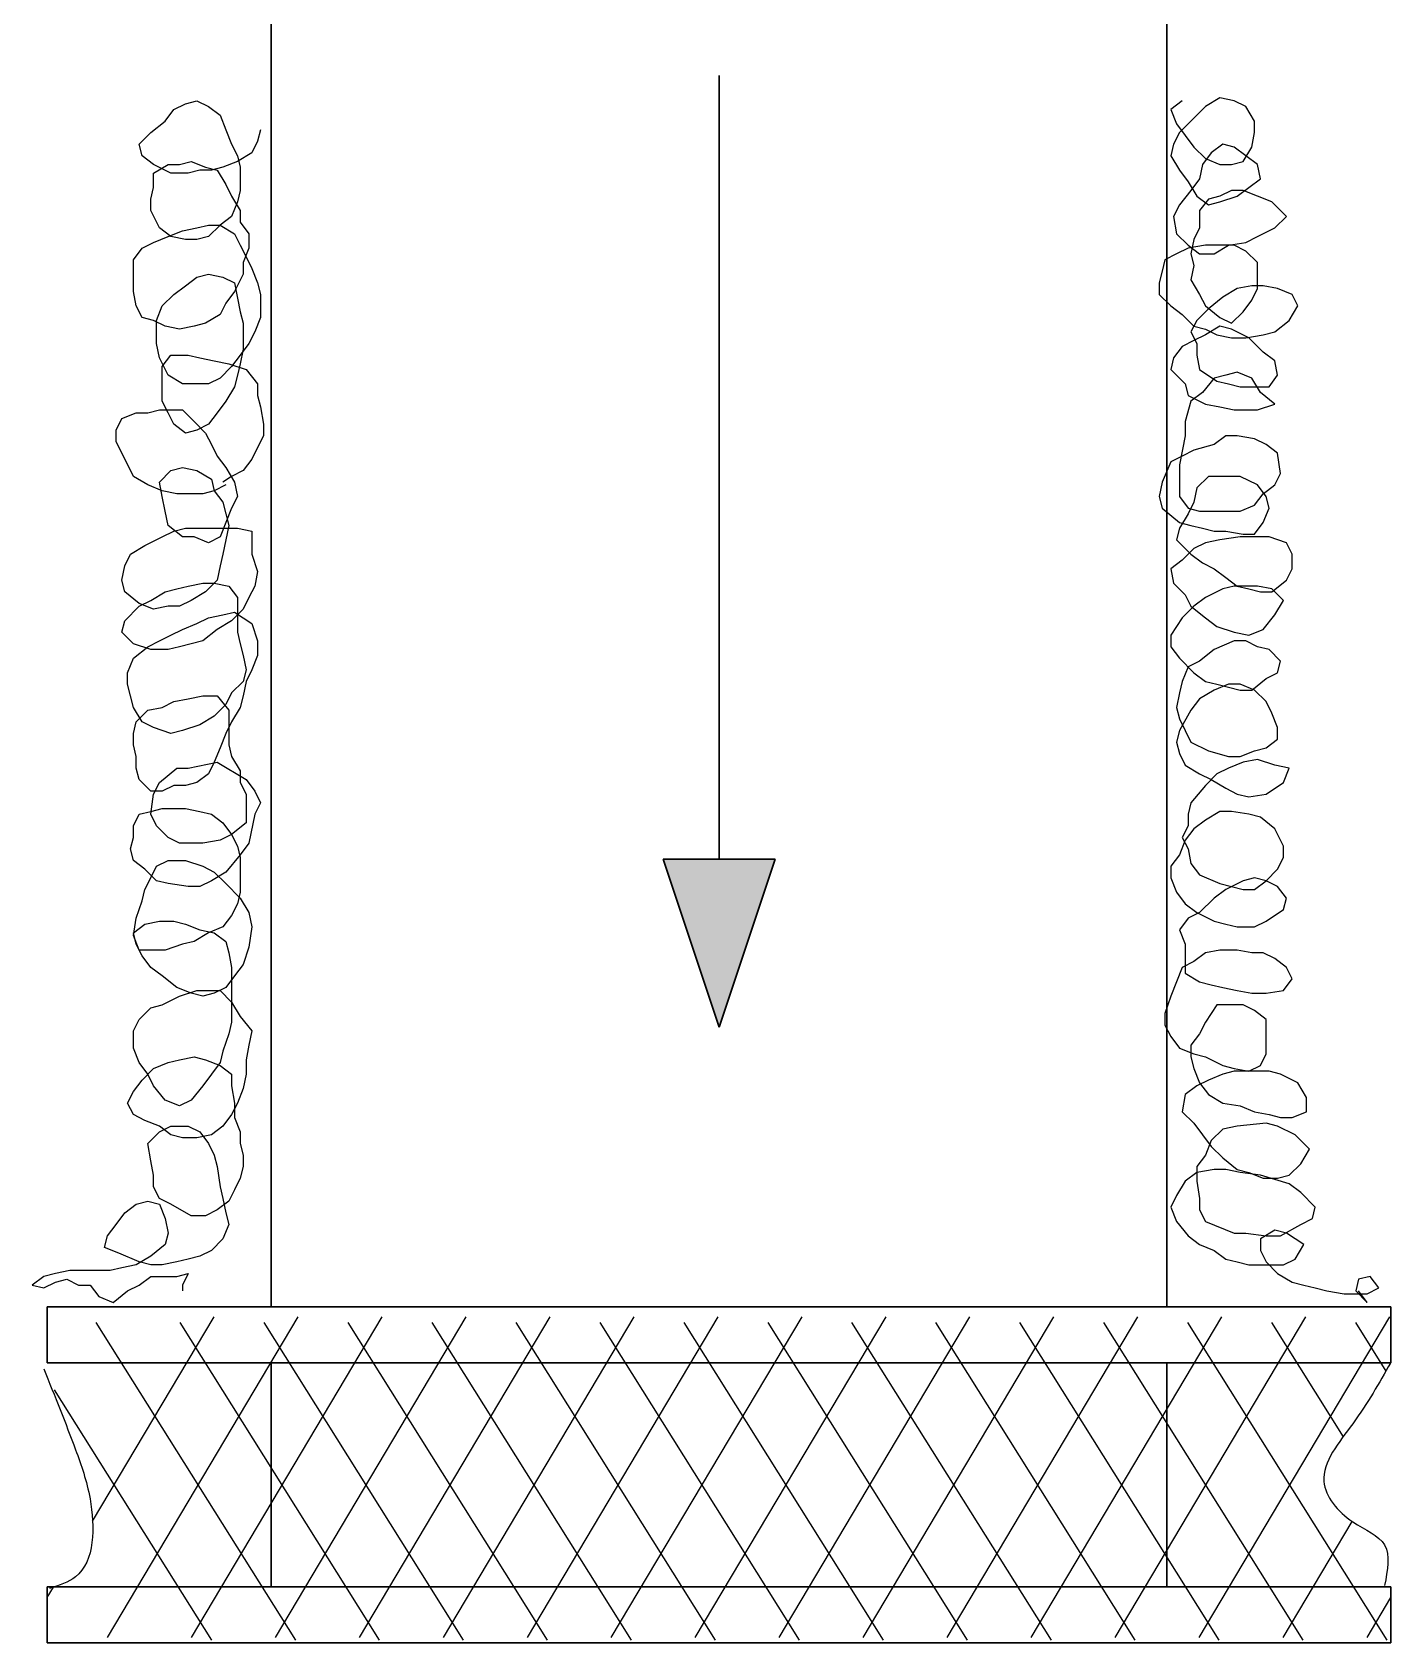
# Model space of a CAD drawing. Extents: x 159 to 725, y 98 to 296.
# Drawn here: x 657.16 to 687.5, y 124.65 to 160.62 of the extents above; entities that cross this region are included whole.
import ezdxf

# ---------------------------------------------------------------- set-up
doc = ezdxf.new("R2010")
doc.units = 0
doc.header["$LTSCALE"] = 8
doc.header["$MEASUREMENT"] = 0
doc.layers.get('0').update_dxf_attribs({"linetype": 'CONTINUOUS'})
doc.layers.add('ACOTA', color=1, linetype='CONTINUOUS')

msp = doc.modelspace()

# ---------------------------------------------------------------- hatches: boundary and pattern name
at = {"lineweight": 30}
msp.add_hatch(color=256, dxfattribs=at).paths.add_polyline_path([(673.75, 142.149), (672.5, 142.149), (671.25, 142.149), (672.5, 138.399)])

# ---------------------------------------------------------------- linework, layer by layer
for p, q in [((662.5, 132.149), (662.5, 167.149)), ((682.5, 167.149), (682.5, 132.149)), ((672.5, 159.649), (672.5, 142.149)), ((672.5, 138.399), (671.25, 142.149)), ((671.25, 142.149), (672.5, 142.149)), ((672.5, 142.149), (673.75, 142.149)), ((673.75, 142.149), (672.5, 138.399)), ((687.5, 132.149), (657.5, 132.149)), ((657.5, 132.149), (657.5, 130.899)), ((687.5, 130.899), (687.5, 132.149)), ((657.5, 130.899), (687.5, 130.899)), ((662.5, 125.899), (662.5, 130.899)), ((682.5, 130.899), (682.5, 125.899)), ((687.5, 130.899), (687.5, 130.899)), ((687.5, 125.899), (657.5, 125.899)), ((657.5, 125.899), (657.5, 124.649)), ((687.5, 124.649), (687.5, 125.899)), ((657.5, 124.649), (687.5, 124.649)), ((682.5, 124.649), (662.5, 124.649)), ((687.5, 124.649), (687.5, 124.649))]:
    msp.add_line(p, q, dxfattribs=at)
at = {"layer": 'ACOTA', "color": 7, "lineweight": 25}
for p, q in [((660.324, 158.893), (660.582, 159.022)), ((660.582, 159.022), (660.841, 159.086)), ((660.841, 159.086), (661.099, 158.957)), ((682.845, 159.086), (682.587, 158.893)), ((683.684, 159.151), (683.361, 158.957)), ((684.006, 159.086), (683.684, 159.151)), ((684.265, 158.957), (684.006, 159.086)), ((659.808, 158.377), (660.131, 158.635)), ((660.131, 158.635), (660.324, 158.893)), ((661.099, 158.957), (661.357, 158.764)), ((661.357, 158.764), (661.486, 158.441)), ((682.587, 158.893), (682.716, 158.57)), ((683.038, 158.635), (682.78, 158.377)), ((683.361, 158.957), (683.038, 158.635)), ((684.458, 158.635), (684.265, 158.957)), ((684.458, 158.377), (684.458, 158.635)), ((659.55, 158.119), (659.808, 158.377)), ((661.486, 158.441), (661.615, 158.119)), ((662.26, 158.441), (662.196, 158.183)), ((682.78, 158.377), (682.651, 158.119)), ((682.716, 158.57), (682.909, 158.312)), ((682.909, 158.312), (683.103, 158.054)), ((684.394, 158.054), (684.458, 158.377)), ((659.615, 157.861), (659.55, 158.119)), ((661.615, 158.119), (661.744, 157.861)), ((662.067, 157.925), (661.744, 157.732)), ((662.196, 158.183), (662.067, 157.925)), ((682.651, 158.119), (682.587, 157.861)), ((683.103, 158.054), (683.361, 157.796)), ((683.49, 157.925), (683.297, 157.667)), ((683.748, 158.119), (683.49, 157.925)), ((684.006, 158.054), (683.748, 158.119)), ((684.265, 157.861), (684.006, 158.054)), ((684.2, 157.732), (684.394, 158.054)), ((659.873, 157.667), (659.615, 157.861)), ((660.26, 157.474), (659.873, 157.667)), ((659.873, 157.474), (660.195, 157.667)), ((660.195, 157.667), (660.453, 157.667)), ((660.453, 157.667), (660.712, 157.732)), ((660.712, 157.732), (661.034, 157.603)), ((661.034, 157.603), (661.292, 157.538)), ((661.421, 157.603), (661.163, 157.538)), ((661.744, 157.732), (661.421, 157.603)), ((661.744, 157.861), (661.809, 157.603)), ((661.809, 157.603), (661.809, 157.087)), ((682.587, 157.861), (682.78, 157.538)), ((683.297, 157.667), (683.232, 157.345)), ((683.361, 157.796), (683.684, 157.667)), ((683.684, 157.667), (683.942, 157.667)), ((683.942, 157.667), (684.2, 157.732)), ((684.523, 157.667), (684.265, 157.861)), ((684.587, 157.345), (684.523, 157.667)), ((659.873, 157.151), (659.873, 157.474)), ((660.647, 157.474), (660.26, 157.474)), ((660.905, 157.538), (660.647, 157.474)), ((661.163, 157.538), (660.905, 157.538)), ((661.292, 157.538), (661.486, 157.216)), ((661.486, 157.216), (661.615, 156.958)), ((682.78, 157.538), (682.974, 157.28)), ((682.974, 157.28), (683.168, 156.958)), ((683.232, 157.345), (683.038, 157.087)), ((684.329, 157.151), (684.587, 157.345)), ((659.808, 156.893), (659.873, 157.151)), ((659.808, 156.635), (659.808, 156.893)), ((661.615, 156.958), (661.809, 156.635)), ((661.809, 157.087), (661.744, 156.829)), ((683.038, 157.087), (682.78, 156.764)), ((683.168, 156.958), (683.426, 156.764)), ((683.426, 156.893), (683.232, 156.635)), ((683.684, 156.958), (683.426, 156.893)), ((683.942, 157.087), (683.684, 156.958)), ((683.684, 156.829), (684.071, 156.958)), ((684.2, 157.087), (683.942, 157.087)), ((684.071, 156.958), (684.329, 157.151)), ((684.523, 156.958), (684.2, 157.087)), ((684.845, 156.829), (684.523, 156.958)), ((660.002, 156.248), (659.808, 156.635)), ((661.615, 156.506), (661.357, 156.313)), ((661.744, 156.829), (661.615, 156.506)), ((661.809, 156.635), (661.809, 156.377)), ((682.78, 156.764), (682.651, 156.506)), ((682.651, 156.506), (682.716, 156.119)), ((683.232, 156.635), (683.232, 156.248)), ((683.426, 156.764), (683.684, 156.829)), ((685.168, 156.506), (684.845, 156.829)), ((684.91, 156.248), (685.168, 156.506)), ((660.26, 156.054), (660.002, 156.248)), ((660.195, 156.054), (660.518, 156.184)), ((660.518, 156.184), (660.841, 156.248)), ((660.841, 156.248), (661.099, 156.313)), ((661.357, 156.313), (661.099, 156.054)), ((661.099, 156.313), (661.357, 156.313)), ((661.357, 156.313), (661.679, 156.119)), ((661.679, 156.119), (661.809, 155.861)), ((661.809, 156.377), (662.002, 156.119)), ((662.002, 156.119), (662.002, 155.796)), ((682.716, 156.119), (682.974, 155.861)), ((683.232, 156.248), (683.103, 155.99)), ((684.523, 156.054), (684.91, 156.248)), ((659.421, 155.538), (659.615, 155.796)), ((659.615, 155.796), (659.873, 155.925)), ((659.873, 155.925), (660.195, 156.054)), ((660.582, 155.99), (660.26, 156.054)), ((660.841, 155.99), (660.582, 155.99)), ((661.099, 156.054), (660.841, 155.99)), ((661.809, 155.861), (661.938, 155.603)), ((662.002, 155.796), (661.873, 155.474)), ((682.974, 155.796), (682.716, 155.667)), ((682.974, 155.861), (683.232, 155.667)), ((683.361, 155.861), (682.974, 155.796)), ((683.103, 155.99), (683.038, 155.667)), ((684.006, 155.861), (683.361, 155.861)), ((683.555, 155.667), (683.877, 155.861)), ((683.877, 155.861), (684.265, 155.925)), ((684.265, 155.732), (684.006, 155.861)), ((684.265, 155.925), (684.523, 156.054)), ((659.421, 154.829), (659.421, 155.538)), ((661.873, 155.474), (661.873, 155.216)), ((661.938, 155.603), (662.067, 155.345)), ((682.458, 155.538), (682.393, 155.28)), ((682.716, 155.667), (682.458, 155.538)), ((683.038, 155.667), (683.103, 155.409)), ((683.103, 155.409), (683.038, 155.087)), ((683.232, 155.667), (683.555, 155.667)), ((684.523, 155.474), (684.265, 155.732)), ((684.523, 154.893), (684.523, 155.474)), ((660.582, 154.958), (660.841, 155.151)), ((660.841, 155.151), (661.099, 155.216)), ((661.099, 155.216), (661.421, 155.151)), ((661.421, 155.151), (661.679, 155.022)), ((661.873, 155.216), (661.679, 154.829)), ((662.067, 155.345), (662.196, 155.022)), ((682.393, 155.28), (682.329, 155.022)), ((683.038, 155.087), (683.232, 154.764)), ((659.485, 154.506), (659.421, 154.829)), ((660.066, 154.506), (660.324, 154.764)), ((660.324, 154.764), (660.582, 154.958)), ((661.679, 154.829), (661.486, 154.571)), ((661.679, 155.022), (661.809, 154.377)), ((662.196, 155.022), (662.26, 154.764)), ((662.26, 154.764), (662.26, 154.248)), ((682.329, 155.022), (682.329, 154.764)), ((682.329, 154.764), (682.587, 154.506)), ((683.232, 154.764), (683.361, 154.506)), ((683.748, 154.7), (683.426, 154.442)), ((684.071, 154.893), (683.748, 154.7)), ((684.394, 154.958), (684.071, 154.893)), ((684.652, 154.958), (684.394, 154.958)), ((684.394, 154.635), (684.523, 154.893)), ((684.974, 154.893), (684.652, 154.958)), ((685.297, 154.764), (684.974, 154.893)), ((685.426, 154.506), (685.297, 154.764)), ((659.615, 154.248), (659.485, 154.506)), ((659.937, 154.184), (660.066, 154.506)), ((661.357, 154.313), (661.034, 154.119)), ((661.486, 154.571), (661.357, 154.313)), ((661.809, 154.377), (661.873, 154.119)), ((682.587, 154.506), (682.845, 154.313)), ((682.845, 154.313), (683.103, 154.055)), ((683.426, 154.442), (683.168, 154.184)), ((683.361, 154.506), (683.684, 154.248)), ((683.942, 154.119), (684.2, 154.377)), ((684.2, 154.377), (684.394, 154.635)), ((685.232, 154.184), (685.426, 154.506)), ((659.873, 154.184), (659.615, 154.248)), ((660.131, 154.055), (659.873, 154.184)), ((659.937, 153.668), (659.937, 154.184)), ((660.453, 153.99), (660.131, 154.055)), ((660.776, 154.055), (660.453, 153.99)), ((661.034, 154.119), (660.776, 154.055)), ((661.873, 154.119), (661.873, 153.539)), ((662.26, 154.248), (662.131, 153.926)), ((683.168, 154.184), (683.038, 153.926)), ((683.103, 154.055), (683.361, 153.99)), ((683.684, 154.055), (683.361, 153.861)), ((683.361, 153.99), (683.619, 153.861)), ((683.684, 154.248), (683.942, 154.119)), ((683.942, 153.99), (683.684, 154.055)), ((684.329, 153.797), (683.942, 153.99)), ((684.91, 153.926), (685.232, 154.184)), ((660.002, 153.345), (659.937, 153.668)), ((662.002, 153.668), (661.809, 153.41)), ((662.131, 153.926), (662.002, 153.668)), ((682.845, 153.603), (682.651, 153.345)), ((683.103, 153.732), (682.845, 153.603)), ((683.038, 153.926), (683.168, 153.668)), ((683.361, 153.861), (683.103, 153.732)), ((683.168, 153.668), (683.168, 153.41)), ((683.619, 153.861), (683.942, 153.797)), ((683.942, 153.797), (684.265, 153.797)), ((684.265, 153.797), (684.652, 153.861)), ((684.652, 153.474), (684.329, 153.797)), ((684.652, 153.861), (684.91, 153.926)), ((660.195, 152.958), (660.002, 153.345)), ((660.066, 153.152), (660.26, 153.41)), ((660.26, 153.41), (660.647, 153.41)), ((660.647, 153.41), (660.905, 153.345)), ((660.905, 153.345), (661.228, 153.281)), ((661.228, 153.281), (661.55, 153.216)), ((661.809, 153.41), (661.615, 153.152)), ((661.873, 153.539), (661.809, 153.216)), ((682.651, 153.345), (682.587, 153.087)), ((683.168, 153.41), (683.232, 153.087)), ((684.91, 153.281), (684.652, 153.474)), ((684.974, 152.958), (684.91, 153.281)), ((660.066, 152.378), (660.066, 153.152)), ((660.518, 152.765), (660.195, 152.958)), ((661.357, 152.894), (661.099, 152.765)), ((661.615, 153.152), (661.357, 152.894)), ((661.55, 153.216), (661.938, 153.087)), ((661.744, 152.958), (661.679, 152.7)), ((661.809, 153.216), (661.744, 152.958)), ((661.938, 153.087), (662.196, 152.765)), ((682.587, 153.087), (682.909, 152.765)), ((683.232, 153.087), (683.619, 152.829)), ((683.555, 152.894), (683.297, 152.571)), ((683.813, 152.958), (683.555, 152.894)), ((684.071, 153.023), (683.813, 152.958)), ((684.394, 152.894), (684.071, 153.023)), ((684.587, 152.571), (684.394, 152.894)), ((684.781, 152.7), (684.974, 152.958)), ((661.099, 152.765), (660.518, 152.765)), ((661.679, 152.7), (661.486, 152.378)), ((662.196, 152.765), (662.196, 152.507)), ((682.909, 152.765), (682.974, 152.507)), ((683.297, 152.571), (683.038, 152.378)), ((683.619, 152.829), (683.877, 152.765)), ((683.877, 152.765), (684.135, 152.7)), ((684.135, 152.7), (684.781, 152.7)), ((684.91, 152.313), (684.587, 152.571)), ((659.744, 152.12), (660.002, 152.184)), ((660.002, 152.184), (660.518, 152.184)), ((660.195, 152.12), (660.066, 152.378)), ((660.518, 152.184), (660.776, 151.926)), ((661.486, 152.378), (661.292, 152.12)), ((662.196, 152.507), (662.26, 152.249)), ((662.26, 152.249), (662.325, 151.862)), ((683.038, 152.378), (682.909, 151.926)), ((682.974, 152.507), (683.361, 152.313)), ((683.361, 152.313), (683.684, 152.249)), ((683.684, 152.249), (684.006, 152.184)), ((684.006, 152.184), (684.523, 152.184)), ((684.523, 152.184), (684.91, 152.313)), ((659.034, 151.733), (659.163, 151.991)), ((659.163, 151.991), (659.485, 152.12)), ((659.485, 152.12), (659.744, 152.12)), ((660.324, 151.862), (660.195, 152.12)), ((660.582, 151.668), (660.324, 151.862)), ((660.776, 151.926), (661.034, 151.668)), ((661.099, 151.862), (660.841, 151.733)), ((661.292, 152.12), (661.099, 151.862)), ((662.325, 151.862), (662.325, 151.604)), ((682.909, 151.926), (682.909, 151.604)), ((659.034, 151.475), (659.034, 151.733)), ((659.421, 150.7), (659.034, 151.475)), ((660.841, 151.733), (660.582, 151.668)), ((661.034, 151.668), (661.163, 151.41)), ((662.325, 151.604), (662.196, 151.345)), ((682.909, 151.604), (682.78, 150.958)), ((683.813, 151.604), (683.555, 151.41)), ((684.071, 151.604), (683.813, 151.604)), ((684.458, 151.539), (684.071, 151.604)), ((684.716, 151.41), (684.458, 151.539)), ((661.163, 151.41), (661.292, 151.152)), ((661.292, 151.152), (661.486, 150.894)), ((662.067, 151.087), (661.873, 150.829)), ((662.196, 151.345), (662.067, 151.087)), ((682.845, 151.152), (682.587, 151.023)), ((683.103, 151.281), (682.845, 151.152)), ((683.555, 151.41), (683.103, 151.281)), ((684.974, 151.216), (684.716, 151.41)), ((685.039, 150.765), (684.974, 151.216)), ((660.002, 150.571), (660.26, 150.829)), ((660.26, 150.829), (660.518, 150.894)), ((660.518, 150.894), (660.841, 150.829)), ((660.841, 150.829), (661.163, 150.636)), ((661.486, 150.894), (661.679, 150.571)), ((661.873, 150.829), (661.615, 150.7)), ((682.587, 151.023), (682.393, 150.571)), ((682.78, 150.958), (682.78, 150.249)), ((684.91, 150.507), (685.039, 150.765)), ((659.744, 150.507), (659.421, 150.7)), ((660.066, 150.378), (659.744, 150.507)), ((660.066, 150.249), (660.002, 150.571)), ((660.389, 150.313), (660.066, 150.378)), ((661.228, 150.378), (660.97, 150.313)), ((661.163, 150.636), (661.228, 150.378)), ((661.486, 150.507), (661.228, 150.378)), ((661.228, 150.378), (661.421, 150.12)), ((661.615, 150.7), (661.421, 150.571)), ((661.679, 150.571), (661.744, 150.249)), ((682.393, 150.571), (682.329, 150.249)), ((683.168, 150.442), (683.103, 150.12)), ((683.426, 150.7), (683.168, 150.442)), ((684.135, 150.7), (683.426, 150.7)), ((684.523, 150.507), (684.135, 150.7)), ((684.716, 150.249), (684.523, 150.507)), ((684.652, 150.313), (684.91, 150.507)), ((660.131, 149.926), (660.066, 150.249)), ((660.97, 150.313), (660.389, 150.313)), ((661.421, 150.12), (661.486, 149.862)), ((661.744, 150.249), (661.615, 149.991)), ((682.329, 150.249), (682.393, 149.991)), ((682.78, 150.249), (682.974, 149.991)), ((683.103, 150.12), (682.974, 149.862)), ((684.135, 149.926), (684.458, 150.055)), ((684.458, 150.055), (684.652, 150.313)), ((684.781, 149.991), (684.716, 150.249)), ((660.195, 149.604), (660.131, 149.926)), ((661.486, 149.668), (661.357, 149.346)), ((661.615, 149.991), (661.486, 149.668)), ((661.486, 149.862), (661.55, 149.604)), ((682.393, 149.991), (682.78, 149.668)), ((682.974, 149.862), (682.78, 149.539)), ((682.78, 149.668), (683.038, 149.604)), ((682.974, 149.991), (683.232, 149.926)), ((683.232, 149.926), (684.135, 149.926)), ((684.458, 149.41), (684.652, 149.668)), ((684.652, 149.668), (684.781, 149.991)), ((659.679, 149.152), (660.066, 149.346)), ((660.066, 149.346), (660.324, 149.475)), ((660.518, 149.346), (660.195, 149.604)), ((660.324, 149.475), (660.582, 149.539)), ((660.776, 149.346), (660.518, 149.346)), ((660.582, 149.539), (661.744, 149.539)), ((661.099, 149.217), (660.776, 149.346)), ((661.357, 149.346), (661.099, 149.217)), ((661.486, 149.281), (661.421, 148.959)), ((661.55, 149.604), (661.486, 149.281)), ((661.744, 149.539), (662.067, 149.475)), ((662.067, 149.475), (662.067, 148.959)), ((682.78, 149.539), (682.716, 149.281)), ((682.716, 149.281), (683.038, 148.959)), ((683.038, 149.604), (683.297, 149.539)), ((683.297, 149.539), (683.555, 149.475)), ((683.684, 149.281), (683.361, 149.217)), ((683.555, 149.475), (683.813, 149.475)), ((684.135, 149.346), (683.684, 149.281)), ((683.813, 149.475), (684.2, 149.41)), ((684.781, 149.346), (684.135, 149.346)), ((684.2, 149.41), (684.458, 149.41)), ((685.168, 149.217), (684.781, 149.346)), ((659.227, 148.701), (659.356, 148.959)), ((659.356, 148.959), (659.679, 149.152)), ((661.421, 148.959), (661.357, 148.701)), ((662.067, 148.959), (662.196, 148.572)), ((683.103, 149.088), (682.845, 148.83)), ((683.038, 148.959), (683.297, 148.765)), ((683.361, 149.217), (683.103, 149.088)), ((685.297, 148.959), (685.168, 149.217)), ((685.297, 148.636), (685.297, 148.959)), ((659.163, 148.378), (659.227, 148.701)), ((661.357, 148.701), (661.292, 148.378)), ((662.196, 148.572), (662.131, 148.249)), ((682.845, 148.83), (682.587, 148.636)), ((682.587, 148.636), (682.651, 148.314)), ((683.297, 148.765), (683.555, 148.636)), ((683.555, 148.636), (683.813, 148.443)), ((685.168, 148.378), (685.297, 148.636)), ((659.227, 148.12), (659.163, 148.378)), ((660.389, 148.185), (660.647, 148.249)), ((660.647, 148.249), (660.97, 148.314)), ((660.97, 148.314), (661.228, 148.314)), ((661.292, 148.378), (661.034, 148.12)), ((661.228, 148.314), (661.55, 148.249)), ((661.55, 148.249), (661.744, 147.991)), ((662.131, 148.249), (662.002, 147.991)), ((682.651, 148.314), (682.909, 148.056)), ((684.006, 148.249), (683.748, 148.185)), ((683.813, 148.443), (684.071, 148.249)), ((684.523, 148.249), (684.006, 148.249)), ((684.071, 148.249), (684.329, 148.185)), ((684.845, 148.185), (684.523, 148.249)), ((684.845, 148.12), (685.168, 148.378)), ((659.55, 147.862), (659.227, 148.12)), ((659.55, 147.798), (659.808, 147.927)), ((659.873, 147.733), (659.55, 147.862)), ((659.808, 147.927), (660.131, 148.12)), ((660.131, 148.12), (660.389, 148.185)), ((660.712, 147.927), (660.453, 147.798)), ((661.034, 148.12), (660.712, 147.927)), ((661.744, 147.991), (661.744, 147.217)), ((662.002, 147.991), (661.873, 147.733)), ((682.909, 148.056), (683.038, 147.798)), ((683.361, 147.991), (683.103, 147.798)), ((683.748, 148.185), (683.361, 147.991)), ((684.329, 148.185), (684.587, 148.12)), ((684.587, 148.12), (684.845, 148.12)), ((685.103, 147.927), (684.845, 148.185)), ((684.91, 147.604), (685.103, 147.927)), ((659.227, 147.475), (659.55, 147.798)), ((660.195, 147.798), (659.873, 147.733)), ((660.453, 147.798), (660.195, 147.798)), ((660.841, 147.411), (661.099, 147.54)), ((661.099, 147.54), (661.421, 147.604)), ((661.421, 147.604), (661.679, 147.669)), ((661.873, 147.733), (661.615, 147.475)), ((661.679, 147.669), (662.067, 147.411)), ((682.845, 147.54), (682.587, 147.153)), ((683.103, 147.798), (682.845, 147.54)), ((683.038, 147.798), (683.361, 147.54)), ((683.361, 147.54), (683.619, 147.346)), ((684.652, 147.282), (684.91, 147.604)), ((659.163, 147.217), (659.227, 147.475)), ((659.421, 146.959), (659.163, 147.217)), ((660.002, 147.024), (660.26, 147.153)), ((660.26, 147.153), (660.518, 147.282)), ((660.518, 147.282), (660.841, 147.411)), ((661.292, 147.282), (660.97, 147.024)), ((661.615, 147.475), (661.292, 147.282)), ((661.744, 147.217), (661.809, 146.959)), ((662.067, 147.411), (662.196, 147.024)), ((682.587, 147.153), (682.587, 146.895)), ((683.619, 147.346), (684.006, 147.217)), ((684.006, 147.217), (684.329, 147.153)), ((684.329, 147.153), (684.652, 147.282)), ((659.808, 146.83), (659.421, 146.959)), ((659.421, 146.636), (659.744, 146.895)), ((659.744, 146.895), (660.002, 147.024)), ((660.195, 146.83), (659.808, 146.83)), ((660.453, 146.895), (660.195, 146.83)), ((660.712, 146.959), (660.453, 146.895)), ((660.97, 147.024), (660.712, 146.959)), ((661.809, 146.959), (661.873, 146.701)), ((662.196, 147.024), (662.196, 146.701)), ((682.587, 146.895), (682.78, 146.636)), ((683.555, 146.83), (683.232, 146.572)), ((684.006, 147.024), (683.555, 146.83)), ((684.265, 147.024), (684.006, 147.024)), ((684.523, 146.895), (684.265, 147.024)), ((684.781, 146.83), (684.523, 146.895)), ((685.039, 146.572), (684.781, 146.83)), ((659.292, 146.314), (659.421, 146.636)), ((661.873, 146.701), (661.938, 146.378)), ((662.196, 146.701), (662.067, 146.378)), ((682.78, 146.636), (683.103, 146.314)), ((682.974, 146.443), (682.845, 146.12)), ((683.232, 146.572), (682.974, 146.443)), ((684.974, 146.314), (685.039, 146.572)), ((659.292, 146.056), (659.292, 146.314)), ((659.356, 145.798), (659.292, 146.056)), ((661.873, 146.12), (661.615, 145.862)), ((661.938, 146.378), (661.873, 146.12)), ((661.938, 146.12), (661.873, 145.798)), ((662.067, 146.378), (661.938, 146.12)), ((682.845, 146.12), (682.78, 145.862)), ((683.103, 146.314), (683.361, 146.12)), ((683.361, 146.12), (683.619, 146.056)), ((683.877, 146.056), (683.555, 145.927)), ((683.619, 146.056), (683.877, 145.991)), ((684.135, 146.056), (683.877, 146.056)), ((684.458, 145.927), (684.135, 146.056)), ((684.394, 145.927), (684.716, 146.185)), ((684.716, 146.185), (684.974, 146.314)), ((659.421, 145.54), (659.356, 145.798)), ((660.324, 145.669), (660.647, 145.733)), ((660.647, 145.733), (660.97, 145.798)), ((660.97, 145.798), (661.292, 145.798)), ((661.292, 145.798), (661.55, 145.475)), ((661.615, 145.862), (661.486, 145.604)), ((661.873, 145.798), (661.809, 145.54)), ((682.78, 145.862), (682.716, 145.54)), ((683.232, 145.733), (683.038, 145.475)), ((683.555, 145.927), (683.232, 145.733)), ((683.877, 145.991), (684.135, 145.927)), ((684.135, 145.927), (684.394, 145.927)), ((684.716, 145.669), (684.458, 145.927)), ((659.615, 145.217), (659.421, 145.54)), ((659.485, 145.217), (659.744, 145.475)), ((659.744, 145.475), (660.066, 145.54)), ((660.066, 145.54), (660.324, 145.669)), ((661.228, 145.346), (660.905, 145.153)), ((661.486, 145.604), (661.228, 145.346)), ((661.55, 145.475), (661.55, 144.701)), ((661.809, 145.54), (661.615, 145.217)), ((682.716, 145.54), (682.78, 145.282)), ((683.038, 145.475), (682.78, 145.024)), ((684.845, 145.411), (684.716, 145.669)), ((684.974, 145.088), (684.845, 145.411)), ((659.421, 144.959), (659.485, 145.217)), ((659.873, 145.088), (659.615, 145.217)), ((660.26, 144.959), (659.873, 145.088)), ((660.518, 145.024), (660.26, 144.959)), ((660.905, 145.153), (660.518, 145.024)), ((661.615, 145.217), (661.486, 144.959)), ((682.78, 145.024), (682.716, 144.766)), ((682.78, 145.282), (682.909, 145.024)), ((682.909, 145.024), (683.038, 144.766)), ((684.974, 144.83), (684.974, 145.088)), ((659.421, 144.701), (659.421, 144.959)), ((659.485, 144.443), (659.421, 144.701)), ((661.357, 144.637), (661.228, 144.314)), ((661.486, 144.959), (661.357, 144.637)), ((661.55, 144.701), (661.615, 144.443)), ((682.716, 144.766), (682.78, 144.508)), ((683.038, 144.766), (683.426, 144.572)), ((684.458, 144.572), (684.716, 144.637)), ((684.716, 144.637), (684.974, 144.83)), ((659.485, 144.185), (659.485, 144.443)), ((660.647, 144.185), (661.292, 144.314)), ((661.228, 144.314), (661.099, 144.056)), ((661.292, 144.314), (661.938, 143.927)), ((661.615, 144.443), (661.809, 144.121)), ((682.78, 144.508), (682.909, 144.25)), ((682.909, 144.25), (683.232, 144.056)), ((683.426, 144.572), (683.877, 144.443)), ((683.877, 144.443), (684.135, 144.443)), ((684.2, 144.314), (683.877, 144.185)), ((684.135, 144.443), (684.458, 144.572)), ((684.523, 144.379), (684.2, 144.314)), ((684.91, 144.25), (684.523, 144.379)), ((685.232, 144.185), (684.91, 144.25)), ((659.55, 143.927), (659.485, 144.185)), ((659.808, 143.669), (659.55, 143.927)), ((660.002, 143.863), (660.389, 144.185)), ((660.389, 144.185), (660.647, 144.185)), ((661.099, 144.056), (660.841, 143.863)), ((661.809, 144.121), (661.809, 143.863)), ((661.938, 143.927), (662.131, 143.669)), ((683.232, 144.056), (683.49, 143.927)), ((683.619, 144.056), (683.361, 143.798)), ((683.49, 143.927), (683.813, 143.734)), ((683.877, 144.185), (683.619, 144.056)), ((685.103, 143.863), (685.232, 144.185)), ((660.066, 143.669), (659.808, 143.669)), ((659.808, 143.153), (659.873, 143.605)), ((659.873, 143.605), (660.002, 143.863)), ((660.324, 143.798), (660.066, 143.669)), ((660.582, 143.798), (660.324, 143.798)), ((660.841, 143.863), (660.582, 143.798)), ((661.809, 143.863), (661.938, 143.605)), ((661.938, 143.605), (661.938, 142.96)), ((662.131, 143.669), (662.26, 143.411)), ((683.361, 143.798), (683.038, 143.411)), ((683.813, 143.734), (684.071, 143.605)), ((684.071, 143.605), (684.329, 143.54)), ((684.329, 143.54), (684.716, 143.605)), ((684.716, 143.605), (685.103, 143.863)), ((659.55, 143.153), (659.808, 143.218)), ((659.808, 143.218), (660.066, 143.282)), ((660.066, 143.282), (660.582, 143.282)), ((660.582, 143.282), (660.905, 143.218)), ((660.905, 143.218), (661.163, 143.153)), ((662.26, 143.411), (662.131, 143.153)), ((683.038, 143.411), (682.974, 143.153)), ((683.684, 143.218), (683.361, 143.024)), ((683.942, 143.218), (683.684, 143.218)), ((684.329, 143.153), (683.942, 143.218)), ((659.421, 142.895), (659.55, 143.153)), ((659.421, 142.637), (659.421, 142.895)), ((659.937, 142.895), (659.808, 143.153)), ((660.195, 142.637), (659.937, 142.895)), ((661.163, 143.153), (661.421, 142.96)), ((661.421, 142.96), (661.615, 142.702)), ((661.938, 142.96), (661.615, 142.702)), ((662.131, 143.153), (662.002, 142.508)), ((682.974, 142.895), (682.845, 142.637)), ((683.103, 142.831), (682.909, 142.573)), ((682.974, 143.153), (682.974, 142.895)), ((683.361, 143.024), (683.103, 142.831)), ((684.587, 143.089), (684.329, 143.153)), ((684.91, 142.831), (684.587, 143.089)), ((685.103, 142.444), (684.91, 142.831)), ((659.356, 142.379), (659.421, 142.637)), ((660.453, 142.508), (660.195, 142.637)), ((660.97, 142.508), (660.453, 142.508)), ((661.357, 142.573), (660.97, 142.508)), ((661.615, 142.702), (661.357, 142.573)), ((661.615, 142.702), (661.744, 142.444)), ((661.744, 142.444), (661.809, 142.186)), ((662.002, 142.508), (661.809, 142.25)), ((682.909, 142.573), (682.78, 142.25)), ((682.845, 142.637), (682.974, 142.379)), ((685.103, 142.186), (685.103, 142.444)), ((659.421, 142.121), (659.356, 142.379)), ((659.679, 141.927), (659.421, 142.121)), ((659.937, 141.992), (660.195, 142.121)), ((660.195, 142.121), (660.582, 142.121)), ((660.582, 142.121), (660.97, 141.992)), ((661.809, 142.25), (661.486, 141.863)), ((661.809, 142.186), (661.809, 141.411)), ((682.78, 142.25), (682.587, 141.992)), ((682.974, 142.379), (683.038, 142.057)), ((684.974, 141.927), (685.103, 142.186)), ((659.937, 141.669), (659.679, 141.927)), ((659.679, 141.476), (659.808, 141.734)), ((659.808, 141.734), (659.937, 141.992)), ((660.97, 141.992), (661.228, 141.863)), ((661.486, 141.863), (661.163, 141.669)), ((661.228, 141.863), (661.486, 141.605)), ((682.587, 141.992), (682.587, 141.734)), ((682.587, 141.734), (682.716, 141.411)), ((683.038, 142.057), (683.232, 141.798)), ((683.232, 141.798), (683.684, 141.605)), ((684.458, 141.734), (684.2, 141.669)), ((684.716, 141.669), (684.458, 141.734)), ((684.716, 141.669), (684.974, 141.927)), ((659.615, 141.218), (659.679, 141.476)), ((660.195, 141.605), (659.937, 141.669)), ((660.647, 141.54), (660.195, 141.605)), ((660.905, 141.54), (660.647, 141.54)), ((661.163, 141.669), (660.905, 141.54)), ((661.486, 141.605), (661.809, 141.282)), ((661.809, 141.411), (661.744, 141.153)), ((682.716, 141.411), (682.909, 141.153)), ((683.813, 141.476), (683.555, 141.282)), ((683.684, 141.605), (683.942, 141.54)), ((684.2, 141.669), (683.813, 141.476)), ((683.942, 141.54), (684.2, 141.476)), ((684.2, 141.476), (684.458, 141.476)), ((684.458, 141.476), (684.716, 141.669)), ((684.974, 141.54), (684.716, 141.669)), ((685.168, 141.282), (684.974, 141.54)), ((659.485, 140.831), (659.615, 141.218)), ((661.744, 141.153), (661.615, 140.895)), ((661.809, 141.282), (662.002, 140.96)), ((682.909, 141.153), (683.168, 140.96)), ((683.555, 141.282), (683.232, 140.96)), ((684.716, 140.766), (685.103, 141.024)), ((685.103, 141.024), (685.168, 141.282)), ((659.421, 140.444), (659.485, 140.831)), ((659.421, 140.508), (659.679, 140.702)), ((659.679, 140.702), (660.002, 140.766)), ((660.002, 140.766), (660.324, 140.766)), ((660.324, 140.766), (660.582, 140.702)), ((660.582, 140.702), (660.905, 140.573)), ((661.615, 140.895), (661.421, 140.637)), ((662.002, 140.96), (662.067, 140.637)), ((682.974, 140.831), (682.78, 140.573)), ((683.232, 140.96), (682.974, 140.831)), ((683.168, 140.96), (683.555, 140.766)), ((683.555, 140.766), (683.813, 140.702)), ((683.813, 140.702), (684.071, 140.637)), ((684.458, 140.637), (684.716, 140.766)), ((659.485, 140.25), (659.421, 140.508)), ((659.55, 140.121), (659.421, 140.444)), ((660.776, 140.315), (660.518, 140.25)), ((661.099, 140.508), (660.776, 140.315)), ((660.905, 140.573), (661.228, 140.508)), ((661.421, 140.637), (661.099, 140.508)), ((661.228, 140.508), (661.486, 140.315)), ((661.486, 140.315), (661.55, 140.057)), ((662.067, 140.637), (662.002, 140.186)), ((682.78, 140.573), (682.909, 140.25)), ((684.071, 140.637), (684.458, 140.637)), ((659.615, 139.992), (659.485, 140.25)), ((660.131, 140.121), (659.55, 140.121)), ((659.808, 139.734), (659.615, 139.992)), ((660.518, 140.25), (660.131, 140.121)), ((661.55, 140.057), (661.615, 139.734)), ((662.002, 140.186), (661.873, 139.799)), ((682.909, 140.25), (682.909, 139.605)), ((683.361, 140.057), (683.103, 139.863)), ((683.684, 140.121), (683.361, 140.057)), ((684.071, 140.121), (683.684, 140.121)), ((684.394, 140.057), (684.071, 140.121)), ((684.652, 140.057), (684.394, 140.057)), ((684.91, 139.928), (684.652, 140.057)), ((685.168, 139.734), (684.91, 139.928)), ((660.066, 139.541), (659.808, 139.734)), ((661.615, 139.734), (661.615, 138.509)), ((661.873, 139.799), (661.679, 139.541)), ((682.845, 139.734), (682.716, 139.412)), ((683.103, 139.863), (682.845, 139.734)), ((682.909, 139.605), (683.232, 139.412)), ((685.297, 139.476), (685.168, 139.734)), ((660.389, 139.283), (660.066, 139.541)), ((660.712, 139.154), (660.389, 139.283)), ((660.453, 139.089), (660.841, 139.218)), ((660.841, 139.218), (661.357, 139.218)), ((661.486, 139.283), (661.228, 139.154)), ((661.357, 139.218), (661.615, 138.96)), ((661.679, 139.541), (661.486, 139.283)), ((682.716, 139.412), (682.587, 139.089)), ((683.232, 139.412), (683.49, 139.347)), ((683.49, 139.347), (683.748, 139.283)), ((683.748, 139.283), (684.071, 139.218)), ((684.071, 139.218), (684.394, 139.154)), ((684.716, 139.154), (685.103, 139.218)), ((685.103, 139.218), (685.297, 139.476)), ((659.808, 138.831), (660.066, 138.896)), ((660.066, 138.896), (660.453, 139.089)), ((660.97, 139.089), (660.712, 139.154)), ((661.228, 139.154), (660.97, 139.089)), ((661.615, 138.96), (661.809, 138.638)), ((682.587, 139.089), (682.458, 138.702)), ((683.619, 138.896), (683.361, 138.509)), ((684.2, 138.896), (683.619, 138.896)), ((684.458, 138.767), (684.2, 138.896)), ((684.394, 139.154), (684.716, 139.154)), ((659.421, 138.315), (659.55, 138.573)), ((659.55, 138.573), (659.808, 138.831)), ((661.615, 138.509), (661.55, 138.251)), ((661.809, 138.638), (662.067, 138.315)), ((682.458, 138.702), (682.458, 138.444)), ((683.361, 138.509), (683.232, 138.251)), ((684.716, 138.573), (684.458, 138.767)), ((684.716, 137.799), (684.716, 138.573)), ((659.421, 137.928), (659.421, 138.315)), ((661.55, 138.251), (661.421, 137.864)), ((662.067, 138.315), (662.002, 137.993)), ((682.458, 138.444), (682.587, 138.186)), ((682.587, 138.186), (682.78, 137.928)), ((683.232, 138.251), (683.038, 137.993)), ((659.55, 137.606), (659.421, 137.928)), ((661.421, 137.864), (661.357, 137.606)), ((662.002, 137.993), (661.938, 137.67)), ((682.78, 137.928), (683.103, 137.799)), ((683.038, 137.993), (683.038, 137.735)), ((683.103, 137.799), (683.361, 137.735)), ((684.587, 137.541), (684.716, 137.799)), ((659.744, 137.347), (659.55, 137.606)), ((659.615, 137.218), (659.873, 137.477)), ((659.873, 137.477), (660.195, 137.606)), ((660.195, 137.606), (660.453, 137.67)), ((660.453, 137.67), (660.776, 137.735)), ((660.776, 137.735), (661.034, 137.67)), ((661.034, 137.67), (661.357, 137.541)), ((661.357, 137.606), (661.163, 137.347)), ((661.357, 137.541), (661.615, 137.347)), ((661.938, 137.67), (661.938, 137.347)), ((683.038, 137.735), (683.103, 137.477)), ((683.103, 137.477), (683.232, 137.154)), ((683.361, 137.735), (683.748, 137.541)), ((683.748, 137.541), (684.006, 137.477)), ((684.006, 137.412), (683.748, 137.347)), ((684.006, 137.477), (684.329, 137.412)), ((684.781, 137.412), (684.006, 137.412)), ((684.329, 137.412), (684.587, 137.541)), ((685.039, 137.347), (684.781, 137.412)), ((659.421, 136.96), (659.615, 137.218)), ((659.873, 137.089), (659.744, 137.347)), ((660.131, 136.767), (659.873, 137.089)), ((660.97, 137.089), (660.712, 136.767)), ((661.163, 137.347), (660.97, 137.089)), ((661.615, 137.347), (661.615, 137.089)), ((661.615, 137.089), (661.679, 136.702)), ((661.938, 137.347), (661.873, 137.025)), ((683.168, 137.089), (682.909, 136.896)), ((683.426, 137.218), (683.168, 137.089)), ((683.232, 137.154), (683.426, 136.896)), ((683.748, 137.347), (683.426, 137.218)), ((685.426, 137.154), (685.039, 137.347)), ((685.62, 136.831), (685.426, 137.154)), ((659.292, 136.702), (659.421, 136.96)), ((659.421, 136.444), (659.292, 136.702)), ((660.453, 136.638), (660.131, 136.767)), ((660.712, 136.767), (660.453, 136.638)), ((661.744, 136.702), (661.615, 136.444)), ((661.679, 136.702), (661.679, 136.38)), ((661.873, 137.025), (661.744, 136.702)), ((682.909, 136.896), (682.845, 136.509)), ((683.426, 136.896), (683.748, 136.702)), ((683.748, 136.702), (684.135, 136.638)), ((685.62, 136.509), (685.62, 136.831)), ((659.679, 136.315), (659.421, 136.444)), ((661.615, 136.444), (661.421, 136.186)), ((661.679, 136.38), (661.809, 136.057)), ((682.845, 136.509), (683.103, 136.251)), ((684.135, 136.638), (684.458, 136.509)), ((684.458, 136.509), (684.781, 136.444)), ((684.781, 136.444), (685.039, 136.38)), ((685.039, 136.38), (685.297, 136.38)), ((685.297, 136.38), (685.62, 136.509)), ((660.002, 136.186), (659.679, 136.315)), ((659.744, 135.799), (660.002, 136.057)), ((660.26, 135.993), (660.002, 136.186)), ((660.002, 136.057), (660.26, 136.186)), ((660.26, 136.186), (660.647, 136.186)), ((660.518, 135.928), (660.26, 135.993)), ((660.647, 136.186), (660.905, 136.057)), ((661.163, 135.993), (660.841, 135.928)), ((660.905, 136.057), (661.099, 135.799)), ((661.421, 136.186), (661.163, 135.993)), ((661.809, 136.057), (661.809, 135.799)), ((683.103, 136.251), (683.297, 135.993)), ((683.297, 135.993), (683.49, 135.735)), ((683.748, 136.122), (683.49, 135.864)), ((684.071, 136.186), (683.748, 136.122)), ((684.716, 136.251), (684.071, 136.186)), ((684.974, 136.186), (684.716, 136.251)), ((685.362, 135.993), (684.974, 136.186)), ((685.684, 135.67), (685.362, 135.993)), ((659.808, 135.412), (659.744, 135.799)), ((660.841, 135.928), (660.518, 135.928)), ((661.099, 135.799), (661.228, 135.541)), ((661.809, 135.799), (661.873, 135.541)), ((683.49, 135.864), (683.361, 135.541)), ((683.49, 135.735), (683.748, 135.477)), ((685.491, 135.348), (685.684, 135.67)), ((659.873, 135.09), (659.808, 135.412)), ((661.228, 135.541), (661.292, 135.283)), ((661.292, 135.283), (661.357, 134.832)), ((661.873, 135.283), (661.809, 135.025)), ((661.873, 135.541), (661.873, 135.283)), ((683.361, 135.541), (683.168, 135.283)), ((683.168, 135.283), (683.168, 134.961)), ((683.748, 135.477), (684.071, 135.219)), ((685.232, 135.09), (685.491, 135.348)), ((659.873, 134.832), (659.873, 135.09)), ((661.809, 135.025), (661.679, 134.767)), ((682.909, 134.961), (682.716, 134.638)), ((683.168, 135.154), (682.909, 134.961)), ((683.555, 135.219), (683.168, 135.154)), ((683.168, 134.961), (683.232, 134.574)), ((683.813, 135.219), (683.555, 135.219)), ((684.135, 135.154), (683.813, 135.219)), ((684.071, 135.219), (684.329, 135.154)), ((684.587, 135.09), (684.135, 135.154)), ((684.329, 135.154), (684.652, 135.025)), ((685.232, 134.896), (684.587, 135.09)), ((684.652, 135.025), (684.974, 135.025)), ((684.974, 135.025), (685.232, 135.09)), ((685.491, 134.703), (685.232, 134.896)), ((660.002, 134.574), (659.873, 134.832)), ((660.26, 134.445), (660.002, 134.574)), ((661.357, 134.832), (661.421, 134.574)), ((661.421, 134.574), (661.486, 134.251)), ((661.679, 134.767), (661.55, 134.509)), ((682.716, 134.638), (682.587, 134.38)), ((683.232, 134.574), (683.232, 134.316)), ((685.813, 134.38), (685.491, 134.703)), ((659.034, 133.993), (659.227, 134.251)), ((659.227, 134.251), (659.485, 134.445)), ((659.485, 134.445), (659.744, 134.509)), ((659.744, 134.509), (660.002, 134.445)), ((660.002, 134.445), (660.131, 134.122)), ((660.712, 134.187), (660.26, 134.445)), ((661.034, 134.187), (660.712, 134.187)), ((661.292, 134.316), (661.034, 134.187)), ((661.55, 134.509), (661.292, 134.316)), ((661.486, 134.251), (661.55, 133.993)), ((682.587, 134.38), (682.716, 134.058)), ((683.232, 134.316), (683.361, 134.058)), ((685.749, 134.122), (685.813, 134.38)), ((658.84, 133.735), (659.034, 133.993)), ((660.131, 134.122), (660.195, 133.8)), ((661.55, 133.993), (661.421, 133.671)), ((682.716, 134.058), (682.974, 133.735)), ((683.361, 134.058), (684.006, 133.8)), ((684.91, 133.864), (684.587, 133.671)), ((685.168, 133.8), (684.91, 133.864)), ((685.039, 133.735), (685.491, 133.993)), ((685.491, 133.993), (685.749, 134.122)), ((658.776, 133.477), (658.84, 133.735)), ((659.098, 133.348), (658.776, 133.477)), ((660.131, 133.542), (659.808, 133.284)), ((660.195, 133.8), (660.131, 133.542)), ((661.421, 133.671), (661.163, 133.413)), ((682.974, 133.735), (683.232, 133.542)), ((683.232, 133.542), (683.555, 133.413)), ((684.006, 133.8), (684.265, 133.8)), ((684.265, 133.8), (684.716, 133.735)), ((684.587, 133.671), (684.587, 133.413)), ((684.716, 133.735), (685.039, 133.735)), ((685.555, 133.542), (685.168, 133.8)), ((685.362, 133.219), (685.555, 133.542)), ((659.55, 133.155), (659.098, 133.348)), ((659.485, 133.09), (659.163, 133.026)), ((659.808, 133.284), (659.485, 133.09)), ((659.808, 133.09), (659.55, 133.155)), ((660.066, 133.09), (659.808, 133.09)), ((660.389, 133.155), (660.066, 133.09)), ((660.647, 133.219), (660.389, 133.155)), ((660.905, 133.284), (660.647, 133.219)), ((661.163, 133.413), (660.905, 133.284)), ((683.555, 133.413), (683.813, 133.219)), ((683.813, 133.219), (684.071, 133.155)), ((684.071, 133.155), (684.329, 133.09)), ((684.329, 133.09), (685.103, 133.09)), ((684.587, 133.413), (684.716, 133.155)), ((684.716, 133.155), (684.974, 132.897)), ((685.103, 133.09), (685.362, 133.219)), ((657.421, 132.832), (657.162, 132.638)), ((657.679, 132.897), (657.421, 132.832)), ((658.001, 132.961), (657.679, 132.897)), ((657.679, 132.703), (657.937, 132.768)), ((657.937, 132.768), (658.195, 132.638)), ((658.905, 132.961), (658.001, 132.961)), ((659.163, 133.026), (658.905, 132.961)), ((659.55, 132.638), (659.808, 132.832)), ((659.808, 132.832), (660.389, 132.832)), ((660.389, 132.832), (660.647, 132.897)), ((660.647, 132.897), (660.518, 132.638)), ((684.974, 132.897), (685.297, 132.703)), ((686.781, 132.768), (686.717, 132.509)), ((687.039, 132.832), (686.781, 132.768)), ((687.233, 132.574), (687.039, 132.832)), ((657.162, 132.638), (657.421, 132.574)), ((657.421, 132.574), (657.679, 132.703)), ((658.195, 132.638), (658.453, 132.638)), ((658.453, 132.638), (658.647, 132.38)), ((658.647, 132.38), (658.969, 132.251)), ((658.969, 132.251), (659.292, 132.509)), ((659.292, 132.509), (659.55, 132.638)), ((660.518, 132.638), (660.518, 132.509)), ((685.297, 132.703), (685.555, 132.638)), ((685.555, 132.638), (685.813, 132.574)), ((685.813, 132.574), (686.071, 132.509)), ((686.071, 132.509), (686.458, 132.445)), ((686.458, 132.445), (686.975, 132.445)), ((686.717, 132.509), (686.975, 132.251)), ((686.975, 132.251), (686.781, 132.509)), ((686.975, 132.445), (687.233, 132.574)), ((658.512, 127.364), (661.228, 131.929)), ((658.586, 131.8), (663.038, 124.704)), ((658.844, 124.769), (663.103, 131.929)), ((660.461, 131.8), (664.913, 124.704)), ((660.719, 124.769), (664.978, 131.929)), ((662.336, 131.8), (666.788, 124.704)), ((662.594, 124.769), (666.853, 131.929)), ((664.211, 131.8), (668.663, 124.704)), ((664.469, 124.769), (668.728, 131.929)), ((666.086, 131.8), (670.538, 124.704)), ((666.344, 124.769), (670.603, 131.929)), ((667.961, 131.8), (672.413, 124.704)), ((668.219, 124.769), (672.478, 131.929)), ((669.836, 131.8), (674.288, 124.704)), ((670.094, 124.769), (674.353, 131.929)), ((671.711, 131.8), (676.163, 124.704)), ((671.969, 124.769), (676.228, 131.929)), ((673.586, 131.8), (678.038, 124.704)), ((673.844, 124.769), (678.103, 131.929)), ((675.461, 131.8), (679.913, 124.704)), ((675.719, 124.769), (679.978, 131.929)), ((677.336, 131.8), (681.788, 124.704)), ((677.594, 124.769), (681.853, 131.929)), ((679.211, 131.8), (683.663, 124.704)), ((679.469, 124.769), (683.728, 131.929)), ((681.086, 131.8), (685.538, 124.704)), ((681.344, 124.769), (685.603, 131.929)), ((682.961, 131.8), (687.413, 124.704)), ((683.219, 124.769), (687.478, 131.929)), ((684.836, 131.8), (686.436, 129.25)), ((686.711, 131.8), (687.39, 130.718)), ((657.652, 130.3), (661.163, 124.704)), ((685.094, 124.769), (686.635, 127.36)), ((657.5, 125.662), (657.638, 125.894)), ((686.969, 124.769), (687.5, 125.662))]:
    msp.add_line(p, q, dxfattribs=at)
for points in [[(657.421, 130.768), (658.13, 128.962), (658.453, 127.865), (658.13, 126.123), (657.55, 125.865)], [(687.491, 130.897), (686.652, 129.542), (686.007, 128.252), (686.652, 127.349), (687.362, 126.833), (687.362, 125.93)]]:
    msp.add_spline(points, degree=3, dxfattribs=at)

doc.saveas('drawing.dxf')
